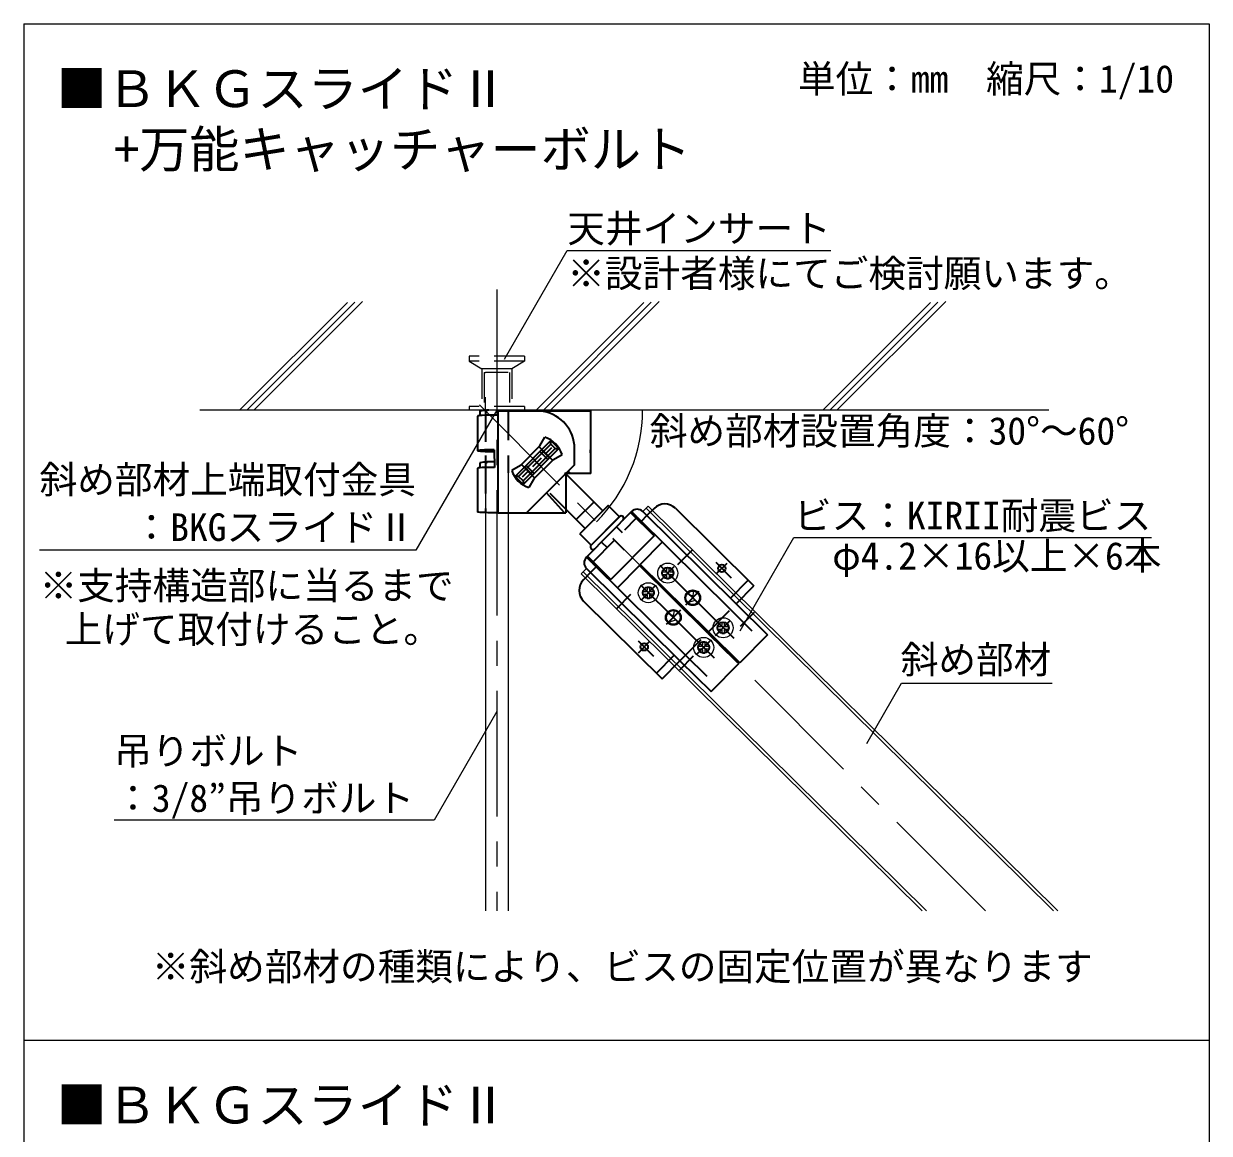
# Model space of a CAD drawing. Units: millimetres on the paper, enlarged 40 times, with parts at other scales. Extents: x -7800 to 7800, y -5578 to 5485.
# Drawn here: x -1968 to -78, y -72 to 1696 of the extents above; entities that cross this region are included whole.
import ezdxf
from ezdxf.enums import TextEntityAlignment as Align

# ---------------------------------------------------------------- set-up
doc = ezdxf.new("R2010")
doc.units = ezdxf.units.MM
doc.header["$LTSCALE"] = 40
for name, pattern in [('CHAIN1', [8, 5, -1, 1, -1]), ('DASHED1', [1.8, 1.2, -0.6]), ('DOUBLE_CHAIN1', [8.8, 5, -1, 0.6, -0.6, 0.6, -1])]:
    doc.linetypes.add(name, pattern=pattern)
for name, color, linetype, lineweight in [('3-0_中心線', 4, 'CHAIN1', 9), ('3-1_吊り材', 7, 'Continuous', 18), ('3-4_斜め部材', 4, 'Continuous', 9), ('3-6_文字', 7, 'Continuous', 18), ('3-7_金具', 6, 'Continuous', 35), ('3-9_躯体', 4, 'DASHED1', 9), ('3-A_クリップ', 6, 'DASHED1', 35), ('F-2_太線１', 3, 'Continuous', 18)]:
    doc.layers.add(name, color=color, linetype=linetype, lineweight=lineweight)
doc.styles.add('ＭＳ ゴシック', font='')
doc.styles.get('ＭＳ ゴシック').set_extended_font_data('MS Gothic')

msp = doc.modelspace()

# ---------------------------------------------------------------- linework, layer by layer
at = {"layer": '3-0_中心線'}
for p, q in [((-1214.01, 1272.75), (-1214.01, 282.03)), ((-435.04, 282.03), (-1241.58, 1088.58))]:
    msp.add_line(p, q, dxfattribs=at)
at = {"layer": '3-1_吊り材'}
for p, q in [((-1232.01, 980.24), (-1232.01, 282.03)), ((-1196.01, 980.24), (-1196.01, 282.03))]:
    msp.add_line(p, q, dxfattribs=at)
at = {"layer": '3-4_斜め部材'}
for p, q in [((-972.68, 927.29), (-981.26, 918.61)), ((-972.69, 927.28), (-319.69, 282.03)), ((-976.06, 923.87), (-326.52, 282.03)), ((-535.95, 282.03), (-1079.53, 819.16)), ((-1070.94, 827.85), (-1079.52, 819.17)), ((-529.12, 282.03), (-1076.15, 822.57))]:
    msp.add_line(p, q, dxfattribs=at)
at = {"layer": '3-6_文字'}
for p, q in [((-1201.63, 1161.51), (-1101.63, 1334.71)), ((-1101.63, 1334.71), (-681.63, 1334.71)), ((-1214.01, 1080.24), (-1342.88, 857.04)), ((-826.08, 728.53), (-740.29, 877.13)), ((-740.29, 877.13), (-170.29, 877.13)), ((-1342.88, 857.04), (-1942.88, 857.04)), ((-624.2, 548.96), (-568.76, 644.98)), ((-568.76, 644.98), (-328.76, 644.98)), ((-1214.01, 599.98), (-1314.01, 426.77)), ((-1314.01, 426.77), (-1824.01, 426.77))]:
    msp.add_line(p, q, dxfattribs=at)
msp.add_arc((-1233.25, 1080.24), 251.68, 315, 0, dxfattribs=at)
at = {"layer": '3-7_金具'}
for p, q in [((-1240.81, 1078.99), (-1240.81, 1071.66)), ((-1212.01, 1078.99), (-1150.01, 1078.99)), ((-1150.01, 1078.99), (-1064.01, 1078.99)), ((-1064.01, 979.18), (-1064.01, 1078.99)), ((-1244.81, 1070.98), (-1244.81, 1015.77)), ((-1232.01, 1070.14), (-1232.01, 1070.14)), ((-1212.01, 924.11), (-1212.01, 1072.41)), ((-1184.93, 974.79), (-1127.78, 1031.91)), ((-1179.27, 974.79), (-1127.78, 1026.26)), ((-1145.19, 1023.3), (-1176.31, 992.19)), ((-1146.61, 1021.89), (-1125.1, 1000.37)), ((-1145.19, 1023.3), (-1137.28, 1037.02)), ((-1135.85, 1011.12), (-1126.23, 1020.74)), ((-1127.78, 1031.91), (-1115.06, 1019.18)), ((-1127.78, 1026.26), (-1127.78, 1031.91)), ((-1127.78, 1026.26), (-1120.71, 1019.18)), ((-1218.03, 1017.17), (-1217.82, 989.15)), ((-1115.06, 1019.18), (-1172.2, 962.06)), ((-1120.71, 1019.18), (-1172.2, 967.72)), ((-1149.99, 996.99), (-1157.06, 1004.06)), ((-1123.68, 1001.79), (-1154.79, 970.67)), ((-1149.99, 996.99), (-1142.92, 1004.06)), ((-1123.68, 1001.79), (-1109.97, 1009.7)), ((-1120.71, 1019.18), (-1115.06, 1019.18)), ((-1089.94, 993.16), (-1089.94, 1018.99)), ((-1064.01, 1016.99), (-1065.21, 1016.99)), ((-1064.01, 979.18), (-1064.01, 1012.99)), ((-1244.81, 987.74), (-1244.81, 917.94)), ((-1240.81, 996.59), (-1240.81, 988.42)), ((-1176.31, 992.19), (-1190.02, 984.27)), ((-1174.89, 993.6), (-1153.38, 972.08)), ((-1164.14, 982.85), (-1173.76, 973.23)), ((-1089.99, 993.09), (-1166.41, 916.67)), ((-1149.99, 996.99), (-1157.07, 989.92)), ((-1149.99, 996.99), (-1142.92, 989.91)), ((-1096.27, 979.18), (-1100.29, 982.8)), ((-1172.2, 962.06), (-1184.93, 974.79)), ((-1179.27, 974.79), (-1184.93, 974.79)), ((-1172.2, 967.72), (-1179.27, 974.79)), ((-1172.2, 967.72), (-1172.2, 962.06)), ((-1154.79, 970.67), (-1162.71, 956.96)), ((-1105.91, 981.17), (-1044.85, 920.09)), ((-1064.01, 979.18), (-1103.99, 979.18)), ((-1103.99, 979.18), (-1103.99, 916.67)), ((-1106.09, 916.67), (-1134.74, 948.35)), ((-1129.21, 947.91), (-1073.14, 891.81)), ((-1087.28, 905.96), (-1058.99, 934.23)), ((-1212.01, 916.67), (-1212.01, 924.11)), ((-1212.01, 916.67), (-1103.99, 916.67)), ((-999.36, 918.5), (-1071.05, 845.95)), ((-1063.41, 865.13), (-1018.36, 910.59)), ((-1000.76, 917.08), (-963.21, 879.97)), ((-990.25, 909.51), (-991.66, 908.08)), ((-990.25, 909.51), (-841.45, 762.46)), ((-981.26, 918.61), (-832.45, 771.57)), ((-963.33, 923.67), (-974.71, 912.14)), ((-929.38, 923.87), (-804.19, 800.16)), ((-1063.53, 865.22), (-1081.63, 883.33)), ((-963.21, 879.97), (-1032.09, 810.26)), ((-1029.02, 875.96), (-1010.92, 857.86)), ((-950.13, 869.86), (-985.28, 834.3)), ((-1069.65, 847.37), (-1032.09, 810.26)), ((-1061.95, 836.95), (-1060.54, 838.38)), ((-1061.95, 836.95), (-913.14, 689.91)), ((-1056.82, 831.89), (-1055.4, 830.49)), ((-1021.83, 797.31), (-986.68, 832.88)), ((-878, 725.48), (-986.68, 832.88)), ((-876.59, 726.9), (-985.28, 834.3)), ((-1075.79, 809.86), (-1064.4, 821.38)), ((-1070.94, 827.85), (-922.14, 680.81)), ((-1065.82, 822.79), (-1064.4, 821.38)), ((-832.45, 771.57), (-804.19, 800.16)), ((-1075.58, 775.92), (-950.39, 652.21)), ((-832.45, 771.57), (-782.66, 722.37)), ((-878, 725.48), (-876.59, 726.9)), ((-878, 725.48), (-828.2, 676.28)), ((-876.59, 726.9), (-826.8, 677.7)), ((-782.66, 722.37), (-826.8, 677.7)), ((-950.39, 652.21), (-922.14, 680.81)), ((-922.14, 680.81), (-872.34, 631.6)), ((-872.34, 631.6), (-828.2, 676.28))]:
    msp.add_line(p, q, dxfattribs=at)
at = {"layer": '3-7_金具', "linetype": 'DASHED1'}
for p, q in [((-1232.01, 1080.24), (-1232.01, 980.24)), ((-1232.01, 1078.07), (-1232.01, 1020.16)), ((-1196.01, 1080.24), (-1196.01, 980.24)), ((-1145.32, 1014.39), (-1132.59, 1001.66)), ((-1142.88, 1016.82), (-1130.16, 1004.09)), ((-1232.01, 995.7), (-1231.97, 916.98)), ((-1169.83, 989.88), (-1157.1, 977.15)), ((-1167.4, 992.32), (-1154.67, 979.58)), ((-1106.01, 916.87), (-1106.01, 916.87)), ((-1060.54, 838.38), (-991.66, 908.08)), ((-990.25, 909.51), (-999.36, 918.5)), ((-974.71, 912.14), (-983.71, 903.04)), ((-1023.26, 894.32), (-1014.15, 885.32)), ((-1047.15, 870.13), (-1038.05, 861.14)), ((-1061.95, 836.95), (-1071.05, 845.95)), ((-1064.4, 821.38), (-1055.4, 830.49)), ((-841.55, 780.57), (-813.3, 809.16)), ((-876.59, 726.9), (-832.45, 771.57)), ((-841.45, 762.46), (-791.65, 713.26)), ((-922.14, 680.81), (-878, 725.48)), ((-887.1, 734.47), (-885.69, 735.9)), ((-959.5, 661.21), (-931.24, 689.8)), ((-913.14, 689.91), (-863.35, 640.71))]:
    msp.add_line(p, q, dxfattribs=at)
at = {"layer": '3-7_金具', "linetype": 'CHAIN1'}
for p, q in [((-925.18, 834.22), (-902.81, 856.87)), ((-954.06, 832.96), (-836.38, 716.68)), ((-865.09, 837.84), (-840.24, 813.28)), ((-864.1, 819.21), (-846.98, 836.54)), ((-952.67, 809.25), (-931.12, 831.06)), ((-984.98, 801.66), (-867.3, 685.38)), ((-983.06, 778.5), (-960.55, 801.28)), ((-1022.07, 764.63), (-1000.1, 786.86)), ((-912.83, 769.89), (-891.29, 791.7)), ((-943.23, 739.13), (-920.72, 761.91)), ((-825.6, 735.82), (-803.23, 758.46)), ((-842.92, 743.9), (-865.97, 720.57)), ((-988.8, 712.65), (-963.95, 688.09)), ((-988.15, 693.68), (-970.07, 711.97)), ((-894.86, 691.34), (-872.35, 714.12)), ((-922.48, 666.23), (-900.51, 688.46))]:
    msp.add_line(p, q, dxfattribs=at)
at = {"layer": '3-7_金具'}
for points in [[(-1232.01, 1078.07), (-1229.94, 1079.27), (-1228.41, 1080.15)], [(-1212.01, 1072.41), (-1212.01, 1078.99), (-1212.01, 1080.24)], [(-1212.01, 1072.41), (-1217.71, 1072.39), (-1223.23, 1072.32), (-1228.41, 1072.22), (-1233.1, 1072.07), (-1237.14, 1071.9), (-1240.42, 1071.69), (-1242.83, 1071.47), (-1244.31, 1071.23), (-1244.81, 1070.98)], [(-1218.09, 1017.17), (-1223.6, 1017.1), (-1228.75, 1017), (-1233.39, 1016.85), (-1237.39, 1016.67), (-1240.61, 1016.47), (-1242.97, 1016.24), (-1244.38, 1016), (-1244.81, 1015.75), (-1244.24, 1015.5), (-1242.7, 1015.26), (-1240.22, 1015.04), (-1236.89, 1014.83), (-1232.8, 1014.66), (-1228.07, 1014.52), (-1222.86, 1014.42), (-1218.07, 1014.36)], [(-1218.09, 1016.6), (-1221.3, 1016.54), (-1224.24, 1016.46), (-1226.8, 1016.35), (-1228.92, 1016.23), (-1230.51, 1016.1), (-1231.55, 1015.95), (-1232, 1015.8), (-1231.83, 1015.65), (-1231.07, 1015.5), (-1229.72, 1015.36), (-1227.84, 1015.23), (-1225.48, 1015.12), (-1222.71, 1015.03), (-1219.61, 1014.96), (-1218.08, 1014.93)], [(-1065.21, 1016.99), (-1065.21, 1012.99), (-1064.01, 1012.99)], [(-1217.88, 989.15), (-1223.4, 989.08), (-1228.57, 988.97), (-1233.23, 988.83), (-1237.25, 988.65), (-1240.51, 988.45), (-1242.9, 988.22), (-1244.35, 987.98), (-1244.81, 987.74)], [(-1232.01, 995.7), (-1229.94, 996.9), (-1228.41, 997.78)], [(-1063.53, 865.22), (-1018.27, 910.47), (-1036.37, 928.57), (-1081.63, 883.33)]]:
    msp.add_lwpolyline(points, dxfattribs=at)
at = {"layer": '3-7_金具', "linetype": 'DOUBLE_CHAIN1'}
msp.add_lwpolyline([(-1212, 916.67), (-1217.7, 916.7), (-1223.22, 916.76), (-1228.4, 916.87), (-1233.08, 917.01), (-1237.13, 917.19), (-1240.41, 917.39), (-1242.82, 917.62), (-1244.79, 917.94)], dxfattribs=at)
at = {"layer": '3-7_金具'}
for centre, radius in [((-855.27, 828.14), 6), ((-941.5, 820.56), 9), ((-972.42, 789.26), 9), ((-901.66, 781.2), 12), ((-932.59, 749.9), 12), ((-853.29, 733.4), 9), ((-978.98, 702.95), 6), ((-884.22, 702.1), 9)]:
    msp.add_circle(centre, radius, dxfattribs=at)
for centre, radius, start, end in [((-1219.31, 916.87), 163.54, 92.5588, 97.55402), ((-1149.94, 1018.99), 60, 10.54723, 89.99998), ((-1149.99, 996.99), 42, 17.62668, 72.37388), ((-1149.94, 1018.99), 60, 0, 10.54723), ((-1222.78, 874.45), 123.46, 87.75647, 98.39833), ((-1149.99, 996.99), 42, 197.62581, 252.37382), ((-946.25, 906.8), 24, 45.34184, 135.34184), ((-1015.52, 907.77), 4, 315.25767, 135.25767), ((-990.25, 909.51), 12.8, 45.34184, 135.34184), ((-1060.57, 862.31), 4, 135.25767, 315.25767), ((-1061.95, 836.95), 12.8, 135.34184, 225.34184), ((-1058.71, 792.99), 24, 135.34184, 225.34184)]:
    msp.add_arc(centre, radius, start, end, dxfattribs=at)
at = {"layer": '3-9_躯体', "linetype": 'Continuous'}
for p, q in [((-1452.22, 1251.97), (-1623.95, 1080.24)), ((-1440.58, 1252.29), (-1612.63, 1080.24)), ((-1427.87, 1253.69), (-1601.32, 1080.24)), ((-979.36, 1251.97), (-1151.09, 1080.24)), ((-967.73, 1252.29), (-1139.78, 1080.24)), ((-955.01, 1253.69), (-1128.47, 1080.24)), ((-522.71, 1251.97), (-694.44, 1080.24)), ((-511.08, 1252.29), (-683.13, 1080.24)), ((-498.36, 1253.69), (-671.81, 1080.24)), ((-1232.01, 1078.07), (-1232.01, 1100.86)), ((-334.08, 1080.24), (-1687.47, 1080.24)), ((-1212.01, 1080.24), (-1260.77, 1080.24))]:
    msp.add_line(p, q, dxfattribs=at)
at = {"layer": '3-9_躯体'}
for p, q in [((-1170.01, 1166.24), (-1258.01, 1166.24)), ((-1170.01, 1158.24), (-1258.01, 1158.24)), ((-1238.01, 1146.24), (-1238.01, 1086.24)), ((-1190.01, 1146.24), (-1238.01, 1146.24)), ((-1234.01, 1140.24), (-1234.01, 1080.24)), ((-1234.01, 1140.24), (-1232.01, 1140.24)), ((-1196.01, 1140.24), (-1232.01, 1140.24)), ((-1194.01, 1140.24), (-1194.01, 1080.24)), ((-1258.01, 1086.24), (-1258.01, 1080.24)), ((-1170.01, 1086.24), (-1258.01, 1086.24)), ((-1170.01, 1080.24), (-1258.01, 1080.24)), ((-1170.01, 1086.24), (-1170.01, 1080.24))]:
    msp.add_line(p, q, dxfattribs=at)
for points in [[(-1258.01, 1166.24), (-1258.01, 1158.24), (-1238.01, 1146.24)], [(-1170.01, 1166.24), (-1170.01, 1158.24), (-1190.01, 1146.24), (-1190.01, 1086.24)]]:
    msp.add_lwpolyline(points, dxfattribs=at)
at = {"layer": '3-A_クリップ', "color": 7, "linetype": 'Continuous', "lineweight": 18}
for p, q in [((-950.71, 822.51), (-945.51, 822.54)), ((-950.71, 822.51), (-950.69, 818.51)), ((-950.69, 818.51), (-945.49, 818.54)), ((-943.54, 829.74), (-939.54, 829.76)), ((-943.54, 829.74), (-943.52, 824.54)), ((-943.48, 816.54), (-943.46, 811.34)), ((-939.54, 829.76), (-939.52, 824.56)), ((-939.48, 816.56), (-939.46, 811.36)), ((-937.51, 822.57), (-932.31, 822.6)), ((-937.49, 818.57), (-932.29, 818.6)), ((-932.31, 822.6), (-932.29, 818.6)), ((-974.47, 798.45), (-970.47, 798.47)), ((-974.47, 798.45), (-974.45, 793.25)), ((-970.47, 798.47), (-970.45, 793.27)), ((-943.46, 811.34), (-939.46, 811.36)), ((-981.64, 791.21), (-976.44, 791.24)), ((-981.64, 791.21), (-981.62, 787.21)), ((-981.62, 787.21), (-976.42, 787.24)), ((-974.41, 785.25), (-974.39, 780.05)), ((-974.39, 780.05), (-970.39, 780.07)), ((-970.41, 785.27), (-970.39, 780.07)), ((-968.44, 791.27), (-963.24, 791.3)), ((-968.42, 787.27), (-963.22, 787.3)), ((-963.24, 791.3), (-963.22, 787.3)), ((-901.67, 781.19), (-910.04, 788.03)), ((-901.67, 781.19), (-909.26, 773.51)), ((-909.26, 773.51), (-897.74, 777.31)), ((-907.35, 785.86), (-900.98, 785.06)), ((-901.67, 781.19), (-899.78, 791.83)), ((-901.67, 781.19), (-893.98, 773.6)), ((-932.59, 749.9), (-940.97, 756.73)), ((-932.59, 749.9), (-930.71, 760.54)), ((-932.59, 749.9), (-940.19, 742.21)), ((-940.19, 742.21), (-928.67, 746.02)), ((-938.28, 754.56), (-931.91, 753.77)), ((-932.59, 749.9), (-924.91, 742.3)), ((-855.34, 742.59), (-851.34, 742.61)), ((-855.34, 742.59), (-855.32, 737.39)), ((-851.34, 742.61), (-851.32, 737.41)), ((-862.51, 735.36), (-857.31, 735.38)), ((-862.51, 735.36), (-862.49, 731.36)), ((-862.49, 731.36), (-857.29, 731.38)), ((-855.28, 729.39), (-855.26, 724.19)), ((-855.26, 724.19), (-851.26, 724.21)), ((-851.28, 729.41), (-851.26, 724.21)), ((-849.31, 735.42), (-844.11, 735.44)), ((-849.29, 731.42), (-844.09, 731.44)), ((-844.11, 735.44), (-844.09, 731.44)), ((-893.43, 704.06), (-888.23, 704.08)), ((-893.43, 704.06), (-893.42, 700.06)), ((-893.42, 700.06), (-888.22, 700.08)), ((-886.27, 711.29), (-882.27, 711.31)), ((-886.27, 711.29), (-886.24, 706.09)), ((-882.27, 711.31), (-882.24, 706.11)), ((-880.23, 704.12), (-875.03, 704.14)), ((-880.22, 700.12), (-875.02, 700.14)), ((-875.03, 704.14), (-875.02, 700.14)), ((-886.21, 698.09), (-886.18, 692.89)), ((-886.18, 692.89), (-882.18, 692.91)), ((-882.21, 698.11), (-882.18, 692.91))]:
    msp.add_line(p, q, dxfattribs=at)
for centre, radius in [((-941.5, 820.55), 16), ((-972.43, 789.26), 16), ((-901.67, 781.19), 12.01), ((-901.67, 781.19), 10.81), ((-932.59, 749.9), 12.01), ((-932.59, 749.9), 10.81), ((-853.3, 733.4), 16), ((-884.23, 702.1), 16)]:
    msp.add_circle(centre, radius, dxfattribs=at)
for centre, start, end in [((-945.52, 824.54), 270.25765, 0.25767), ((-945.48, 816.54), 0.25767, 90.25765), ((-937.52, 824.57), 180.25767, 270.25767), ((-937.48, 816.57), 90.25767, 180.25767), ((-976.45, 793.24), 270.25765, 0.25767), ((-976.41, 785.24), 0.25767, 90.25765), ((-968.45, 793.27), 180.25767, 270.25767), ((-968.41, 785.27), 90.25767, 180.25767), ((-857.32, 737.38), 270.25765, 0.25767), ((-849.32, 737.42), 180.25767, 270.25767), ((-857.28, 729.38), 0.25767, 90.25765), ((-849.28, 729.42), 90.25767, 180.25767), ((-888.24, 706.08), 270.25765, 0.25767), ((-888.21, 698.08), 0.25767, 90.25765), ((-880.24, 706.12), 180.25767, 270.25767), ((-880.21, 698.12), 90.25767, 180.25767)]:
    msp.add_arc(centre, 2, start, end, dxfattribs=at)
at = {"layer": 'F-2_太線１'}
for p, q in [((-1968.18, 1696.25), (-78.18, 1696.25)), ((-78.18, 1696.25), (-78.18, -4783.77)), ((-1968.18, 76.25), (-78.18, 76.25))]:
    msp.add_line(p, q, dxfattribs=at)
msp.add_lwpolyline([(-1968.18, 1696.25), (-1968.18, -4783.77), (-78.18, -4783.77)], dxfattribs=at)

# ---------------------------------------------------------------- texts
at = {"layer": '3-6_文字', "color": 3, "style": 'ＭＳ ゴシック'}
for s, p in [('■ＢＫＧスライドⅡ', (-1915.76, 1545.78)), ('+万能キャッチャーボルト', (-1824.03, 1449.31)), ('■ＢＫＧスライドⅡ', (-1915.76, -74.23))]:
    msp.add_text(s, height=58.65, dxfattribs=at).set_placement(p, align=Align.BOTTOM_LEFT)
at = {"layer": '3-6_文字', "style": 'ＭＳ ゴシック'}
for s, p in [('単位：mm\u3000縮尺：1/10', (-733.92, 1573.24)), ('天井インサート', (-1101.63, 1334.71)), ('※設計者様にてご検討願います。', (-1101.63, 1263.16)), ('斜め部材設置角度：30°～60°', (-970.04, 1012.14)), ('斜め部材上端取付金具', (-1942.88, 934.4)), ('ビス：KIRII耐震ビス', (-740.29, 877.13)), ('：BKGスライドⅡ', (-1794.64, 858.62)), ('\u3000φ4.2×16以上×6本', (-739.29, 812.89)), ('※支持構造部に当るまで', (-1942.88, 765.53)), ('上げて取付けること。', (-1902.88, 696.09)), ('斜め部材', (-570.02, 647.5)), ('吊りボルト', (-1824.01, 502.03)), ('：3/8”吊りボルト', (-1824.01, 426.77)), ('※斜め部材の種類により、ビスの固定位置が異なります', (-1763.94, 158.25))]:
    msp.add_text(s, height=43.99, dxfattribs=at).set_placement(p, align=Align.BOTTOM_LEFT)

doc.saveas('drawing.dxf')
